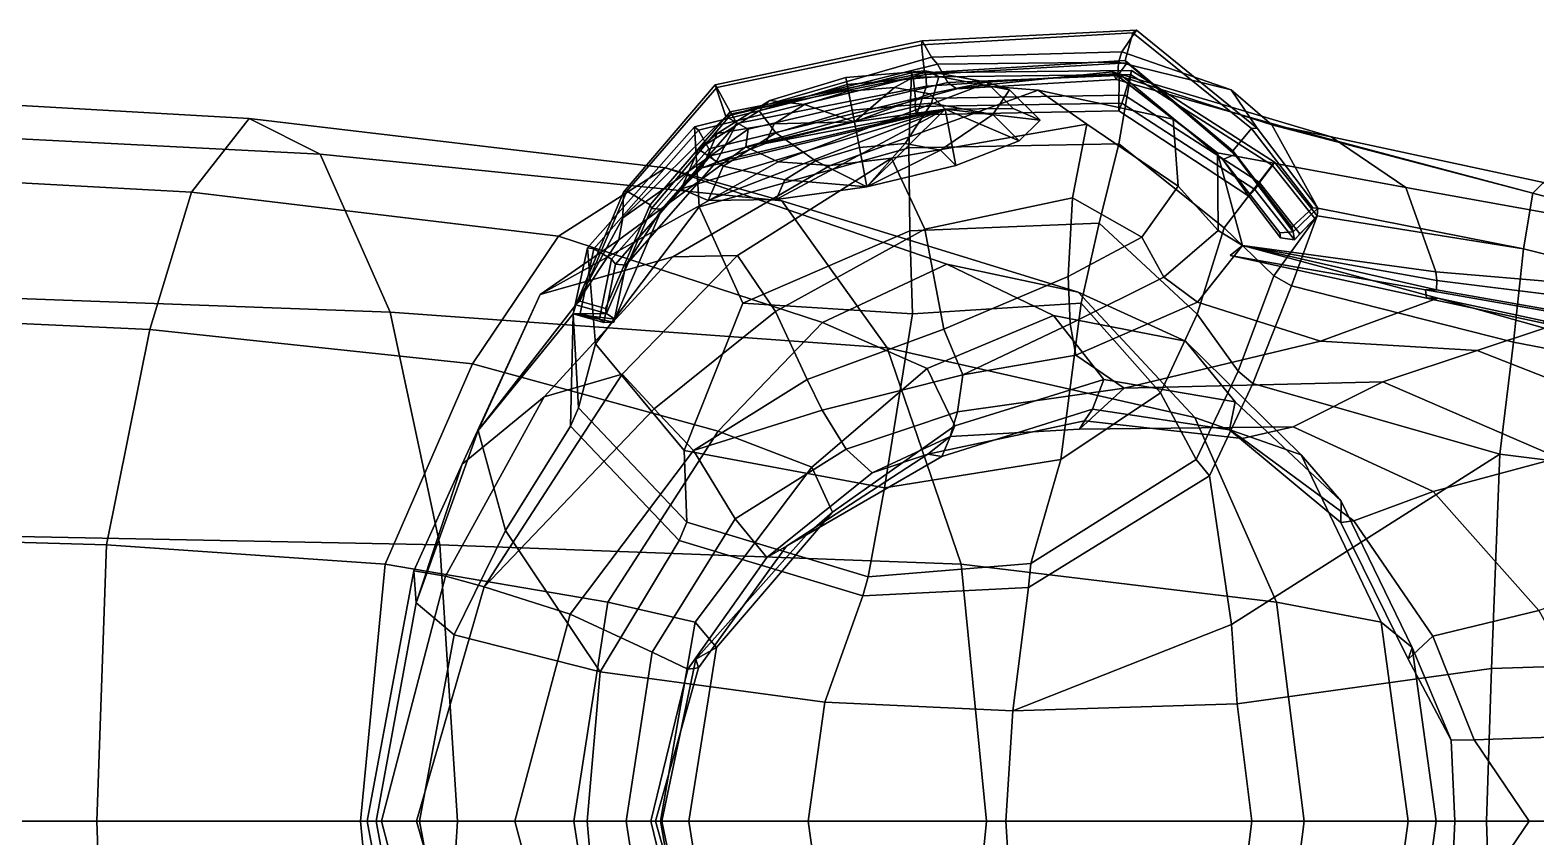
# Model space of a CAD drawing. Extents: x -0.99 to 0.99, y -0.79 to 0.79.
# Drawn here: x 0.533 to 0.7869, y -0.0027 to 0.1334 of the extents above; entities that cross this region are included whole.
import ezdxf

# ---------------------------------------------------------------- set-up
doc = ezdxf.new("R2010")
doc.units = 0
doc.linetypes.add('SOLIDLINE', pattern=[0])
for name, color, linetype in [('botlid', 1, 'SOLIDLINE'), ('headskin', 1, 'SOLIDLINE'), ('iris', 1, 'SOLIDLINE'), ('toplid', 1, 'SOLIDLINE'), ('white', 1, 'SOLIDLINE')]:
    doc.layers.add(name, color=color, linetype=linetype)

msp = doc.modelspace()

# ---------------------------------------------------------------- linework, layer by layer
at = {"layer": 'botlid'}
for points in [[(0.683369, 0.131576, 0.304201), (0.683256, 0.130895, 0.305456), (0.718877, 0.132911, 0.31033), (0.719489, 0.133398, 0.309106)], [(0.683256, 0.130895, 0.305456), (0.683792, 0.126164, 0.304466), (0.717578, 0.128283, 0.30948), (0.718877, 0.132911, 0.31033)], [(0.683369, 0.131576, 0.304201), (0.719489, 0.133398, 0.309106), (0.717028, 0.129746, 0.290007), (0.684935, 0.128832, 0.274586)], [(0.717028, 0.129746, 0.290007), (0.719489, 0.133398, 0.309106), (0.739863, 0.11684, 0.325139), (0.73545, 0.123324, 0.305661)], [(0.718877, 0.132911, 0.31033), (0.717578, 0.128283, 0.30948), (0.735779, 0.113049, 0.325834), (0.738913, 0.116777, 0.326252)], [(0.719489, 0.133398, 0.309106), (0.718877, 0.132911, 0.31033), (0.738913, 0.116777, 0.326252), (0.739863, 0.11684, 0.325139)], [(0.6485, 0.124186, 0.305955), (0.683369, 0.131576, 0.304201), (0.684935, 0.128832, 0.274586), (0.650283, 0.118845, 0.279222)], [(0.6485, 0.124186, 0.305955), (0.64874, 0.123691, 0.307212), (0.683256, 0.130895, 0.305456), (0.683369, 0.131576, 0.304201)], [(0.651008, 0.119585, 0.306271), (0.683792, 0.126164, 0.304466), (0.683256, 0.130895, 0.305456), (0.64874, 0.123691, 0.307212)], [(0.685952, 0.127645, 0.268319), (0.684935, 0.128832, 0.274586), (0.717028, 0.129746, 0.290007), (0.716505, 0.127967, 0.282792)], [(0.73545, 0.123324, 0.305661), (0.716505, 0.127967, 0.282792), (0.717028, 0.129746, 0.290007)], [(0.650283, 0.118845, 0.279222), (0.684935, 0.128832, 0.274586), (0.685952, 0.127645, 0.268319)], [(0.685952, 0.127645, 0.268319), (0.687679, 0.124584, 0.26403), (0.654024, 0.116674, 0.271859), (0.650283, 0.118845, 0.279222)], [(0.71794, 0.127875, 0.308091), (0.717578, 0.128283, 0.30948), (0.683792, 0.126164, 0.304466), (0.684013, 0.12593, 0.303019)], [(0.716505, 0.127967, 0.282792), (0.716354, 0.125749, 0.275554), (0.687679, 0.124584, 0.26403), (0.685952, 0.127645, 0.268319)], [(0.73545, 0.123324, 0.305661), (0.742306, 0.117437, 0.298159), (0.716354, 0.125749, 0.275554), (0.716505, 0.127967, 0.282792)], [(0.736122, 0.112393, 0.324638), (0.735779, 0.113049, 0.325834), (0.717578, 0.128283, 0.30948), (0.71794, 0.127875, 0.308091)], [(0.684013, 0.12593, 0.303019), (0.683792, 0.126164, 0.304466), (0.651008, 0.119585, 0.306271), (0.65121, 0.119288, 0.30483)], [(0.633042, 0.106046, 0.310459), (0.6485, 0.124186, 0.305955), (0.650283, 0.118845, 0.279222), (0.6329, 0.101718, 0.2946)], [(0.633042, 0.106046, 0.310459), (0.633592, 0.106233, 0.311656), (0.64874, 0.123691, 0.307212), (0.6485, 0.124186, 0.305955)], [(0.633592, 0.106233, 0.311656), (0.637531, 0.103935, 0.31127), (0.651008, 0.119585, 0.306271), (0.64874, 0.123691, 0.307212)], [(0.750093, 0.10335, 0.339067), (0.742306, 0.117437, 0.298159), (0.73545, 0.123324, 0.305661), (0.739863, 0.11684, 0.325139)], [(0.65121, 0.119288, 0.30483), (0.651008, 0.119585, 0.306271), (0.637531, 0.103935, 0.31127), (0.637747, 0.103303, 0.309998)], [(0.650283, 0.118845, 0.279222), (0.654024, 0.116674, 0.271859), (0.6329, 0.101718, 0.2946)], [(0.739863, 0.11684, 0.325139), (0.738913, 0.116777, 0.326252), (0.749241, 0.103446, 0.340173), (0.750093, 0.10335, 0.339067)], [(0.738913, 0.116777, 0.326252), (0.735779, 0.113049, 0.325834), (0.745721, 0.100131, 0.340042), (0.749241, 0.103446, 0.340173)], [(0.745929, 0.099384, 0.338916), (0.745721, 0.100131, 0.340042), (0.735779, 0.113049, 0.325834), (0.736122, 0.112393, 0.324638)], [(0.62499, 0.087054, 0.327346), (0.625639, 0.087685, 0.328355), (0.633592, 0.106233, 0.311656), (0.633042, 0.106046, 0.310459)], [(0.6329, 0.101718, 0.2946), (0.62499, 0.087054, 0.327346), (0.633042, 0.106046, 0.310459)], [(0.625639, 0.087685, 0.328355), (0.629959, 0.086443, 0.328406), (0.637531, 0.103935, 0.31127), (0.633592, 0.106233, 0.311656)], [(0.637747, 0.103303, 0.309998), (0.637531, 0.103935, 0.31127), (0.629959, 0.086443, 0.328406), (0.630147, 0.085572, 0.327406)], [(0.630147, 0.085572, 0.327406), (0.629959, 0.086443, 0.328406), (0.625639, 0.087685, 0.328355), (0.62499, 0.087054, 0.327346)]]:
    msp.add_3dface(points, dxfattribs=at)
at = {"layer": 'headskin'}
for points in [[(0.653629, 0.113725, 0.266603), (0.654024, 0.116674, 0.271859), (0.687679, 0.124584, 0.26403), (0.689227, 0.123479, 0.257923)], [(0.689227, 0.123479, 0.257923), (0.687679, 0.124584, 0.26403), (0.716354, 0.125749, 0.275554), (0.71611, 0.125055, 0.268499)], [(0.693198, 0.12403, 0.247645), (0.689227, 0.123479, 0.257923), (0.71611, 0.125055, 0.268499), (0.715493, 0.126367, 0.254595)], [(0.7257, 0.118395, 0.222045), (0.702911, 0.123282, 0.222493), (0.693198, 0.12403, 0.247645), (0.715493, 0.126367, 0.254595)], [(0.752343, 0.115403, 0.264573), (0.715493, 0.126367, 0.254595), (0.71611, 0.125055, 0.268499), (0.744927, 0.116927, 0.288849)], [(0.764944, 0.106869, 0.225543), (0.733158, 0.112672, 0.222805), (0.715493, 0.126367, 0.254595), (0.752343, 0.115403, 0.264573)], [(0.733158, 0.112672, 0.222805), (0.7257, 0.118395, 0.222045), (0.715493, 0.126367, 0.254595)], [(0.742306, 0.117437, 0.298159), (0.744927, 0.116927, 0.288849), (0.71611, 0.125055, 0.268499), (0.716354, 0.125749, 0.275554)], [(0.477517, 0.110568, -0.175436), (0.560157, 0.106061, -0.154316), (0.569879, 0.118503, -0.174956), (0.480999, 0.123538, -0.19605)], [(0.480999, 0.123538, -0.19605), (0.569879, 0.118503, -0.174956), (0.581897, 0.112499, -0.201053), (0.487121, 0.117279, -0.223001)], [(0.659101, 0.11119, 0.248905), (0.653629, 0.113725, 0.266603), (0.689227, 0.123479, 0.257923), (0.693198, 0.12403, 0.247645)], [(0.659101, 0.11119, 0.248905), (0.693198, 0.12403, 0.247645), (0.702911, 0.123282, 0.222493), (0.667891, 0.110567, 0.22929)], [(0.667891, 0.110567, 0.22929), (0.702911, 0.123282, 0.222493), (0.711122, 0.117538, 0.19231), (0.678225, 0.111778, 0.198068)], [(0.711122, 0.117538, 0.19231), (0.702911, 0.123282, 0.222493), (0.7257, 0.118395, 0.222045), (0.726565, 0.10709, 0.193029)], [(0.487121, 0.117279, -0.223001), (0.581897, 0.112499, -0.201053), (0.593655, 0.085847, -0.226271), (0.494188, 0.089495, -0.249657)], [(0.560157, 0.106061, -0.154316), (0.62204, 0.098614, -0.120495), (0.640105, 0.110181, -0.140476), (0.569879, 0.118503, -0.174956)], [(0.569879, 0.118503, -0.174956), (0.640105, 0.110181, -0.140476), (0.659717, 0.104599, -0.16344), (0.581897, 0.112499, -0.201053)], [(0.683848, 0.099799, 0.175976), (0.678225, 0.111778, 0.198068), (0.711122, 0.117538, 0.19231), (0.708712, 0.105116, 0.173666)], [(0.726565, 0.10709, 0.193029), (0.720415, 0.098444, 0.176104), (0.708712, 0.105116, 0.173666), (0.711122, 0.117538, 0.19231)], [(0.733266, 0.09959, 0.193421), (0.726565, 0.10709, 0.193029), (0.7257, 0.118395, 0.222045), (0.733158, 0.112672, 0.222805)], [(0.742306, 0.117437, 0.298159), (0.750093, 0.10335, 0.339067), (0.784778, 0.096521, 0.338624), (0.786336, 0.105866, 0.304516)], [(0.744927, 0.116927, 0.288849), (0.742306, 0.117437, 0.298159), (0.786336, 0.105866, 0.304516)], [(0.752343, 0.115403, 0.264573), (0.744927, 0.116927, 0.288849), (0.786336, 0.105866, 0.304516), (0.788147, 0.107695, 0.272068)], [(0.654024, 0.116674, 0.271859), (0.653629, 0.113725, 0.266603), (0.632213, 0.098048, 0.290754), (0.6329, 0.101718, 0.2946)], [(0.752343, 0.115403, 0.264573), (0.788147, 0.107695, 0.272068), (0.791785, 0.101995, 0.22836), (0.764944, 0.106869, 0.225543)], [(0.581897, 0.112499, -0.201053), (0.659717, 0.104599, -0.16344), (0.677499, 0.079817, -0.184764), (0.593655, 0.085847, -0.226271)], [(0.632213, 0.098048, 0.290754), (0.653629, 0.113725, 0.266603), (0.659101, 0.11119, 0.248905), (0.618981, 0.088826, 0.275805)], [(0.641318, 0.095137, 0.235952), (0.667891, 0.110567, 0.22929), (0.678225, 0.111778, 0.198068), (0.652216, 0.095393, 0.204997)], [(0.658635, 0.08596, 0.183645), (0.652216, 0.095393, 0.204997), (0.678225, 0.111778, 0.198068), (0.683848, 0.099799, 0.175976)], [(0.733158, 0.112672, 0.222805), (0.764944, 0.106869, 0.225543), (0.770012, 0.092612, 0.197303), (0.737388, 0.097061, 0.193964)], [(0.737388, 0.097061, 0.193964), (0.733266, 0.09959, 0.193421), (0.733158, 0.112672, 0.222805)], [(0.476166, 0.086447, -0.162099), (0.553159, 0.082923, -0.140455), (0.560157, 0.106061, -0.154316), (0.477517, 0.110568, -0.175436)], [(0.667891, 0.110567, 0.22929), (0.641318, 0.095137, 0.235952), (0.618981, 0.088826, 0.275805), (0.659101, 0.11119, 0.248905)], [(0.62204, 0.098614, -0.120495), (0.666592, 0.084078, -0.070584), (0.687513, 0.093941, -0.083466), (0.640105, 0.110181, -0.140476)], [(0.640105, 0.110181, -0.140476), (0.687513, 0.093941, -0.083466), (0.709681, 0.08918, -0.098542), (0.659717, 0.104599, -0.16344)], [(0.724127, 0.091745, 0.177454), (0.720415, 0.098444, 0.176104), (0.726565, 0.10709, 0.193029), (0.733266, 0.09959, 0.193421)], [(0.764944, 0.106869, 0.225543), (0.791785, 0.101995, 0.22836), (0.792547, 0.090737, 0.20197), (0.770012, 0.092612, 0.197303)], [(0.8414, 0.091127, 0.307365), (0.843527, 0.094099, 0.28177), (0.788147, 0.107695, 0.272068), (0.786336, 0.105866, 0.304516)], [(0.553159, 0.082923, -0.140455), (0.607569, 0.0771, -0.106513), (0.62204, 0.098614, -0.120495), (0.560157, 0.106061, -0.154316)], [(0.659717, 0.104599, -0.16344), (0.709681, 0.08918, -0.098542), (0.729369, 0.068051, -0.11268), (0.677499, 0.079817, -0.184764)], [(0.687019, 0.082927, 0.165253), (0.683848, 0.099799, 0.175976), (0.708712, 0.105116, 0.173666), (0.707992, 0.091813, 0.166958)], [(0.708712, 0.105116, 0.173666), (0.720415, 0.098444, 0.176104), (0.707992, 0.091813, 0.166958)], [(0.839207, 0.082849, 0.337335), (0.8414, 0.091127, 0.307365), (0.786336, 0.105866, 0.304516), (0.784778, 0.096521, 0.338624)], [(0.632213, 0.098048, 0.290754), (0.62499, 0.087054, 0.327346), (0.6329, 0.101718, 0.2946)], [(0.784778, 0.096521, 0.338624), (0.749952, 0.102084, 0.342667), (0.745627, 0.090237, 0.37281), (0.783098, 0.080768, 0.372995)], [(0.784778, 0.096521, 0.338624), (0.750093, 0.10335, 0.339067), (0.749952, 0.102084, 0.342667)], [(0.683848, 0.099799, 0.175976), (0.687019, 0.082927, 0.165253), (0.664013, 0.074455, 0.169268), (0.658635, 0.08596, 0.183645)], [(0.737388, 0.097061, 0.193964), (0.729802, 0.087523, 0.177982), (0.724127, 0.091745, 0.177454), (0.733266, 0.09959, 0.193421)], [(0.607569, 0.0771, -0.106513), (0.648974, 0.065734, -0.060855), (0.666592, 0.084078, -0.070584), (0.62204, 0.098614, -0.120495)], [(0.618981, 0.088826, 0.275805), (0.608505, 0.065834, 0.32444), (0.62499, 0.087054, 0.327346), (0.632213, 0.098048, 0.290754)], [(0.708326, 0.083875, 0.167442), (0.707992, 0.091813, 0.166958), (0.720415, 0.098444, 0.176104), (0.724127, 0.091745, 0.177454)], [(0.737388, 0.097061, 0.193964), (0.770294, 0.088193, 0.195596), (0.750521, 0.080949, 0.176012), (0.729802, 0.087523, 0.177982)], [(0.737388, 0.097061, 0.193964), (0.735313, 0.095377, 0.199945), (0.768435, 0.088192, 0.205107), (0.770294, 0.088193, 0.195596)], [(0.770106, 0.089569, 0.196637), (0.768252, 0.089569, 0.206147), (0.735313, 0.095377, 0.199945), (0.737388, 0.097061, 0.193964)], [(0.737388, 0.097061, 0.193964), (0.770171, 0.091177, 0.19639), (0.770106, 0.089569, 0.196637)], [(0.770171, 0.091177, 0.19639), (0.737388, 0.097061, 0.193964), (0.770012, 0.092612, 0.197303)], [(0.836976, 0.07033, 0.370011), (0.839207, 0.082849, 0.337335), (0.784778, 0.096521, 0.338624), (0.783098, 0.080768, 0.372995)], [(0.619649, 0.07155, 0.242857), (0.605795, 0.060164, 0.275557), (0.618981, 0.088826, 0.275805), (0.641318, 0.095137, 0.235952)], [(0.641318, 0.095137, 0.235952), (0.652216, 0.095393, 0.204997), (0.632815, 0.075357, 0.209661), (0.619649, 0.07155, 0.242857)], [(0.658635, 0.08596, 0.183645), (0.638165, 0.069537, 0.194445), (0.632815, 0.075357, 0.209661), (0.652216, 0.095393, 0.204997)], [(0.666592, 0.084078, -0.070584), (0.684195, 0.0763, -0.028477), (0.705549, 0.085251, -0.037722), (0.687513, 0.093941, -0.083466)], [(0.687513, 0.093941, -0.083466), (0.705549, 0.085251, -0.037722), (0.727783, 0.080931, -0.048797), (0.709681, 0.08918, -0.098542)], [(0.768435, 0.088192, 0.205107), (0.735313, 0.095377, 0.199945), (0.768252, 0.089569, 0.206147)], [(0.707992, 0.091813, 0.166958), (0.708326, 0.083875, 0.167442), (0.690261, 0.075263, 0.162293), (0.687019, 0.082927, 0.165253)], [(0.708326, 0.083875, 0.167442), (0.724127, 0.091745, 0.177454), (0.729802, 0.087523, 0.177982), (0.709295, 0.078576, 0.167382)], [(0.770012, 0.092612, 0.197303), (0.792547, 0.090737, 0.20197), (0.791798, 0.088455, 0.200262), (0.770171, 0.091177, 0.19639)], [(0.494188, 0.089495, -0.249657), (0.593655, 0.085847, -0.226271), (0.602063, 0.046589, -0.244179), (0.499458, 0.048571, -0.268673)], [(0.709681, 0.08918, -0.098542), (0.727783, 0.080931, -0.048797), (0.747259, 0.061755, -0.059225), (0.729369, 0.068051, -0.11268)], [(0.783098, 0.080768, 0.372995), (0.745627, 0.090237, 0.37281), (0.739157, 0.07376, 0.38745), (0.780787, 0.061875, 0.393176)], [(0.770106, 0.089569, 0.196637), (0.790499, 0.086013, 0.200449), (0.788711, 0.086014, 0.209956), (0.768252, 0.089569, 0.206147)], [(0.768252, 0.089569, 0.206147), (0.788711, 0.086014, 0.209956), (0.788161, 0.08397, 0.208153), (0.768435, 0.088192, 0.205107)], [(0.770171, 0.091177, 0.19639), (0.791798, 0.088455, 0.200262), (0.790499, 0.086013, 0.200449), (0.770106, 0.089569, 0.196637)], [(0.474744, 0.048571, -0.148951), (0.545831, 0.046591, -0.126963), (0.553159, 0.082923, -0.140455), (0.476166, 0.086447, -0.162099)], [(0.598077, 0.036811, 0.32331), (0.608505, 0.065834, 0.32444), (0.618981, 0.088826, 0.275805), (0.605795, 0.060164, 0.275557)], [(0.608505, 0.065834, 0.32444), (0.624543, 0.085567, 0.330852), (0.62499, 0.087054, 0.327346)], [(0.750521, 0.080949, 0.176012), (0.71745, 0.07299, 0.156866), (0.709295, 0.078576, 0.167382), (0.729802, 0.087523, 0.177982)], [(0.770294, 0.088193, 0.195596), (0.788297, 0.083106, 0.192302), (0.776933, 0.079334, 0.175275), (0.750521, 0.080949, 0.176012)], [(0.768435, 0.088192, 0.205107), (0.788161, 0.08397, 0.208153), (0.789963, 0.08397, 0.198643), (0.770294, 0.088193, 0.195596)], [(0.770294, 0.088193, 0.195596), (0.789963, 0.08397, 0.198643), (0.788297, 0.083106, 0.192302)], [(0.593655, 0.085847, -0.226271), (0.677499, 0.079817, -0.184764), (0.68994, 0.043315, -0.199761), (0.602063, 0.046589, -0.244179)], [(0.608505, 0.065834, 0.32444), (0.613112, 0.048968, 0.365513), (0.62409, 0.066567, 0.36583), (0.624543, 0.085567, 0.330852)], [(0.658635, 0.08596, 0.183645), (0.664013, 0.074455, 0.169268), (0.644828, 0.062502, 0.175997), (0.638165, 0.069537, 0.194445)], [(0.648974, 0.065734, -0.060855), (0.664751, 0.059653, -0.022116), (0.684195, 0.0763, -0.028477), (0.666592, 0.084078, -0.070584)], [(0.684195, 0.0763, -0.028477), (0.688882, 0.066652, 0.027051), (0.713982, 0.07447, 0.02027), (0.705549, 0.085251, -0.037722)], [(0.709295, 0.078576, 0.167382), (0.690261, 0.075263, 0.162293), (0.708326, 0.083875, 0.167442)], [(0.705549, 0.085251, -0.037722), (0.713982, 0.07447, 0.02027), (0.736126, 0.070696, 0.012212), (0.727783, 0.080931, -0.048797)], [(0.545831, 0.046591, -0.126963), (0.592831, 0.043318, -0.094132), (0.607569, 0.0771, -0.106513), (0.553159, 0.082923, -0.140455)], [(0.690261, 0.075263, 0.162293), (0.666493, 0.069309, 0.163349), (0.664013, 0.074455, 0.169268), (0.687019, 0.082927, 0.165253)], [(0.813194, 0.065155, 0.177007), (0.776933, 0.079334, 0.175275), (0.788297, 0.083106, 0.192302), (0.826831, 0.068239, 0.186972)], [(0.677499, 0.079817, -0.184764), (0.729369, 0.068051, -0.11268), (0.743094, 0.036928, -0.122719), (0.68994, 0.043315, -0.199761)], [(0.750521, 0.080949, 0.176012), (0.776933, 0.079334, 0.175275), (0.761023, 0.07406, 0.157978), (0.71745, 0.07299, 0.156866)], [(0.727783, 0.080931, -0.048797), (0.736126, 0.070696, 0.012212), (0.754035, 0.053945, 0.005332), (0.747259, 0.061755, -0.059225)], [(0.761023, 0.07406, 0.157978), (0.776933, 0.079334, 0.175275), (0.813194, 0.065155, 0.177007), (0.790687, 0.061231, 0.162376)], [(0.783098, 0.080768, 0.372995), (0.780787, 0.061875, 0.393176), (0.835098, 0.05505, 0.397861), (0.836976, 0.07033, 0.370011)], [(0.592831, 0.043318, -0.094132), (0.630381, 0.036931, -0.051001), (0.648974, 0.065734, -0.060855), (0.607569, 0.0771, -0.106513)], [(0.664751, 0.059653, -0.022116), (0.668247, 0.052109, 0.031443), (0.688882, 0.066652, 0.027051), (0.684195, 0.0763, -0.028477)], [(0.689348, 0.069023, 0.149956), (0.690261, 0.075263, 0.162293), (0.709295, 0.078576, 0.167382), (0.71745, 0.07299, 0.156866)], [(0.619649, 0.07155, 0.242857), (0.632815, 0.075357, 0.209661), (0.60954, 0.039513, 0.21903), (0.602999, 0.041286, 0.247454)], [(0.60954, 0.039513, 0.21903), (0.632815, 0.075357, 0.209661), (0.638165, 0.069537, 0.194445)], [(0.644828, 0.062502, 0.175997), (0.664013, 0.074455, 0.169268), (0.666493, 0.069309, 0.163349)], [(0.690261, 0.075263, 0.162293), (0.689348, 0.069023, 0.149956), (0.670549, 0.062732, 0.150392), (0.666493, 0.069309, 0.163349)], [(0.688882, 0.066652, 0.027051), (0.686689, 0.061481, 0.090382), (0.712123, 0.069482, 0.085199), (0.713982, 0.07447, 0.02027)], [(0.761023, 0.07406, 0.157978), (0.745942, 0.066505, 0.143266), (0.709892, 0.066079, 0.137418), (0.71745, 0.07299, 0.156866)], [(0.713982, 0.07447, 0.02027), (0.712123, 0.069482, 0.085199), (0.735218, 0.065961, 0.080343), (0.736126, 0.070696, 0.012212)], [(0.780787, 0.061875, 0.393176), (0.739157, 0.07376, 0.38745), (0.731811, 0.058236, 0.400554), (0.735518, 0.033125, 0.410944)], [(0.790687, 0.061231, 0.162376), (0.769512, 0.05557, 0.14607), (0.745942, 0.066505, 0.143266), (0.761023, 0.07406, 0.157978)], [(0.619649, 0.07155, 0.242857), (0.602999, 0.041286, 0.247454), (0.597649, 0.042195, 0.275364), (0.605795, 0.060164, 0.275557)], [(0.71745, 0.07299, 0.156866), (0.709892, 0.066079, 0.137418), (0.688077, 0.064868, 0.133977), (0.689348, 0.069023, 0.149956)], [(0.644828, 0.062502, 0.175997), (0.624043, 0.0349, 0.186638), (0.60954, 0.039513, 0.21903), (0.638165, 0.069537, 0.194445)], [(0.666493, 0.069309, 0.163349), (0.670549, 0.062732, 0.150392), (0.651858, 0.05094, 0.154921), (0.644828, 0.062502, 0.175997)], [(0.689348, 0.069023, 0.149956), (0.688077, 0.064868, 0.133977), (0.674929, 0.058703, 0.133888), (0.670549, 0.062732, 0.150392)], [(0.686689, 0.061481, 0.090382), (0.684341, 0.061877, 0.113764), (0.710744, 0.06749, 0.115714), (0.712123, 0.069482, 0.085199)], [(0.710744, 0.06749, 0.115714), (0.737321, 0.064491, 0.11756), (0.735218, 0.065961, 0.080343), (0.712123, 0.069482, 0.085199)], [(0.736126, 0.070696, 0.012212), (0.735218, 0.065961, 0.080343), (0.753964, 0.050331, 0.076224), (0.754035, 0.053945, 0.005332)], [(0.629096, 0.025166, 0.394258), (0.64239, 0.047312, 0.389717), (0.62409, 0.066567, 0.36583), (0.613112, 0.048968, 0.365513)], [(0.668247, 0.052109, 0.031443), (0.66389, 0.048268, 0.09651), (0.686689, 0.061481, 0.090382), (0.688882, 0.066652, 0.027051)], [(0.684341, 0.061877, 0.113764), (0.688077, 0.064868, 0.133977), (0.709892, 0.066079, 0.137418), (0.710744, 0.06749, 0.115714)], [(0.737321, 0.064491, 0.11756), (0.710744, 0.06749, 0.115714), (0.709892, 0.066079, 0.137418), (0.745942, 0.066505, 0.143266)], [(0.729369, 0.068051, -0.11268), (0.747259, 0.061755, -0.059225), (0.76074, 0.03351, -0.066617), (0.743094, 0.036928, -0.122719)], [(0.756157, 0.050643, 0.121549), (0.737321, 0.064491, 0.11756), (0.745942, 0.066505, 0.143266), (0.769512, 0.05557, 0.14607)], [(0.608505, 0.065834, 0.32444), (0.598077, 0.036811, 0.32331), (0.604486, 0.031389, 0.365234), (0.613112, 0.048968, 0.365513)], [(0.630381, 0.036931, -0.051001), (0.645124, 0.033514, -0.016023), (0.664751, 0.059653, -0.022116), (0.648974, 0.065734, -0.060855)], [(0.684341, 0.061877, 0.113764), (0.674929, 0.058703, 0.133888), (0.688077, 0.064868, 0.133977)], [(0.735218, 0.065961, 0.080343), (0.737321, 0.064491, 0.11756), (0.756157, 0.050643, 0.121549), (0.753964, 0.050331, 0.076224)], [(0.651858, 0.05094, 0.154921), (0.637839, 0.028472, 0.158465), (0.624043, 0.0349, 0.186638), (0.644828, 0.062502, 0.175997)], [(0.674929, 0.058703, 0.133888), (0.657208, 0.044438, 0.13342), (0.651858, 0.05094, 0.154921), (0.670549, 0.062732, 0.150392)], [(0.660497, 0.046353, 0.114985), (0.657208, 0.044438, 0.13342), (0.674929, 0.058703, 0.133888), (0.684341, 0.061877, 0.113764)], [(0.684341, 0.061877, 0.113764), (0.686689, 0.061481, 0.090382), (0.66389, 0.048268, 0.09651), (0.660497, 0.046353, 0.114985)], [(0.780787, 0.061875, 0.393176), (0.735518, 0.033125, 0.410944), (0.736478, 0.01973, 0.416377), (0.77935, 0.02572, 0.417331)], [(0.747259, 0.061755, -0.059225), (0.754035, 0.053945, 0.005332), (0.76602, 0.029271, 0.000628), (0.76074, 0.03351, -0.066617)], [(0.787374, 0.035481, 0.146957), (0.769512, 0.05557, 0.14607), (0.790687, 0.061231, 0.162376), (0.810525, 0.043522, 0.163516)], [(0.83219, 0.027375, 0.42033), (0.835098, 0.05505, 0.397861), (0.780787, 0.061875, 0.393176), (0.77935, 0.02572, 0.417331)], [(0.605795, 0.060164, 0.275557), (0.597649, 0.042195, 0.275364), (0.598077, 0.036811, 0.32331)], [(0.645124, 0.033514, -0.016023), (0.648723, 0.029274, 0.035398), (0.668247, 0.052109, 0.031443), (0.664751, 0.059653, -0.022116)], [(0.70128, 0.039393, 0.409152), (0.698682, 0.018559, 0.415102), (0.735518, 0.033125, 0.410944), (0.731811, 0.058236, 0.400554)], [(0.754035, 0.053945, 0.005332), (0.753964, 0.050331, 0.076224), (0.765318, 0.02731, 0.07339), (0.76602, 0.029271, 0.000628)], [(0.769478, 0.031143, 0.124251), (0.756157, 0.050643, 0.121549), (0.769512, 0.05557, 0.14607), (0.787374, 0.035481, 0.146957)], [(0.637839, 0.028472, 0.158465), (0.651858, 0.05094, 0.154921), (0.657208, 0.044438, 0.13342), (0.643857, 0.025617, 0.132572)], [(0.648723, 0.029274, 0.035398), (0.645189, 0.027313, 0.09784), (0.66389, 0.048268, 0.09651), (0.668247, 0.052109, 0.031443)], [(0.475152, -0.000013, -0.146888), (0.544235, -0.000014, -0.124533), (0.545831, 0.046591, -0.126963), (0.474744, 0.048571, -0.148951)], [(0.499458, 0.048571, -0.268673), (0.602063, 0.046589, -0.244179), (0.605012, -0.000016, -0.250365), (0.501376, -0.000013, -0.275303)], [(0.613112, 0.048968, 0.365513), (0.604486, 0.031389, 0.365234), (0.629096, 0.025166, 0.394258)], [(0.645189, 0.027313, 0.09784), (0.645641, 0.025818, 0.114685), (0.660497, 0.046353, 0.114985), (0.66389, 0.048268, 0.09651)], [(0.753964, 0.050331, 0.076224), (0.756157, 0.050643, 0.121549), (0.769478, 0.031143, 0.124251), (0.765318, 0.02731, 0.07339)], [(0.544235, -0.000014, -0.124533), (0.588688, -0.000015, -0.091667), (0.592831, 0.043318, -0.094132), (0.545831, 0.046591, -0.126963)], [(0.602063, 0.046589, -0.244179), (0.68994, 0.043315, -0.199761), (0.694226, -0.000018, -0.204923), (0.605012, -0.000016, -0.250365)], [(0.666976, 0.020033, 0.41022), (0.67339, 0.037978, 0.404903), (0.64239, 0.047312, 0.389717), (0.629096, 0.025166, 0.394258)], [(0.645641, 0.025818, 0.114685), (0.643857, 0.025617, 0.132572), (0.657208, 0.044438, 0.13342), (0.660497, 0.046353, 0.114985)], [(0.588688, -0.000015, -0.091667), (0.624644, -0.000016, -0.048539), (0.630381, 0.036931, -0.051001), (0.592831, 0.043318, -0.094132)], [(0.68994, 0.043315, -0.199761), (0.743094, 0.036928, -0.122719), (0.747799, -0.000019, -0.126182), (0.694226, -0.000018, -0.204923)], [(0.597649, 0.042195, 0.275364), (0.589813, -0.000016, 0.275177), (0.591295, -0.000016, 0.323117), (0.598077, 0.036811, 0.32331)], [(0.592241, -0.000015, 0.251141), (0.589813, -0.000016, 0.275177), (0.597649, 0.042195, 0.275364), (0.602999, 0.041286, 0.247454)], [(0.602999, 0.041286, 0.247454), (0.60954, 0.039513, 0.21903), (0.598104, -0.000016, 0.227516), (0.592241, -0.000015, 0.251141)], [(0.624043, 0.0349, 0.186638), (0.614687, -0.000016, 0.189587), (0.598104, -0.000016, 0.227516), (0.60954, 0.039513, 0.21903)], [(0.67339, 0.037978, 0.404903), (0.666976, 0.020033, 0.41022), (0.698682, 0.018559, 0.415102), (0.70128, 0.039393, 0.409152)], [(0.598077, 0.036811, 0.32331), (0.591295, -0.000016, 0.323117), (0.598622, -0.000015, 0.365042), (0.604486, 0.031389, 0.365234)], [(0.624644, -0.000016, -0.048539), (0.63925, -0.000016, -0.014385), (0.645124, 0.033514, -0.016023), (0.630381, 0.036931, -0.051001)], [(0.743094, 0.036928, -0.122719), (0.76074, 0.03351, -0.066617), (0.765308, -0.00002, -0.069119), (0.747799, -0.000019, -0.126182)], [(0.637839, 0.028472, 0.158465), (0.633448, -0.000017, 0.160236), (0.614687, -0.000016, 0.189587), (0.624043, 0.0349, 0.186638)], [(0.63925, -0.000016, -0.014385), (0.644012, -0.000017, 0.036683), (0.648723, 0.029274, 0.035398), (0.645124, 0.033514, -0.016023)], [(0.698682, 0.018559, 0.415102), (0.736478, 0.01973, 0.416377), (0.735518, 0.033125, 0.410944)], [(0.76074, 0.03351, -0.066617), (0.76602, 0.029271, 0.000628), (0.770056, -0.00002, -0.000958), (0.765308, -0.00002, -0.069119)], [(0.776442, 0.013659, 0.126711), (0.769478, 0.031143, 0.124251), (0.787374, 0.035481, 0.146957), (0.798968, 0.014469, 0.145734)], [(0.604486, 0.031389, 0.365234), (0.598622, -0.000015, 0.365042), (0.626921, -0.000017, 0.396933), (0.629096, 0.025166, 0.394258)], [(0.772574, 0.013645, 0.073043), (0.765318, 0.02731, 0.07339), (0.769478, 0.031143, 0.124251), (0.776442, 0.013659, 0.126711)], [(0.643857, 0.025617, 0.132572), (0.637622, -0.000017, 0.131213), (0.633448, -0.000017, 0.160236), (0.637839, 0.028472, 0.158465)], [(0.644012, -0.000017, 0.036683), (0.639457, -0.000016, 0.098806), (0.645189, 0.027313, 0.09784), (0.648723, 0.029274, 0.035398)], [(0.76602, 0.029271, 0.000628), (0.765318, 0.02731, 0.07339), (0.772574, 0.013645, 0.073043)], [(0.76602, 0.029271, 0.000628), (0.772574, 0.013645, 0.073043), (0.773204, -0.00002, 0.072547), (0.770056, -0.00002, -0.000958)], [(0.638389, -0.000017, 0.115256), (0.637622, -0.000017, 0.131213), (0.643857, 0.025617, 0.132572), (0.645641, 0.025818, 0.114685)], [(0.639457, -0.000016, 0.098806), (0.638389, -0.000017, 0.115256), (0.645641, 0.025818, 0.114685), (0.645189, 0.027313, 0.09784)], [(0.77935, 0.02572, 0.417331), (0.736478, 0.01973, 0.416377), (0.738948, -0.000019, 0.420572), (0.778503, -0.000021, 0.42349)], [(0.778503, -0.000021, 0.42349), (0.830236, -0.000022, 0.428441), (0.83219, 0.027375, 0.42033), (0.77935, 0.02572, 0.417331)], [(0.629096, 0.025166, 0.394258), (0.626921, -0.000017, 0.396933), (0.664162, -0.000017, 0.411654), (0.666976, 0.020033, 0.41022)], [(0.666976, 0.020033, 0.41022), (0.664162, -0.000017, 0.411654), (0.697477, -0.000018, 0.415693), (0.698682, 0.018559, 0.415102)], [(0.697477, -0.000018, 0.415693), (0.738948, -0.000019, 0.420572), (0.736478, 0.01973, 0.416377), (0.698682, 0.018559, 0.415102)], [(0.776442, 0.013659, 0.126711), (0.785702, -0.000021, 0.128554), (0.773204, -0.00002, 0.072547), (0.772574, 0.013645, 0.073043)], [(0.798968, 0.014469, 0.145734), (0.801899, -0.000021, 0.144832), (0.785702, -0.000021, 0.128554), (0.776442, 0.013659, 0.126711)], [(0.474741, -0.048596, -0.148951), (0.545829, -0.046619, -0.126963), (0.544235, -0.000014, -0.124533), (0.475152, -0.000013, -0.146888)], [(0.501376, -0.000013, -0.275303), (0.605012, -0.000016, -0.250365), (0.60206, -0.04662, -0.24418), (0.499455, -0.048597, -0.268673)], [(0.545829, -0.046619, -0.126963), (0.592828, -0.043348, -0.094132), (0.588688, -0.000015, -0.091667), (0.544235, -0.000014, -0.124533)], [(0.592828, -0.043348, -0.094132), (0.630379, -0.036964, -0.051001), (0.624644, -0.000016, -0.048539), (0.588688, -0.000015, -0.091667)], [(0.602997, -0.041317, 0.247453), (0.597647, -0.042227, 0.275364), (0.589813, -0.000016, 0.275177), (0.592241, -0.000015, 0.251141)], [(0.598075, -0.036842, 0.32331), (0.591295, -0.000016, 0.323117), (0.589813, -0.000016, 0.275177), (0.597647, -0.042227, 0.275364)], [(0.604484, -0.03142, 0.365234), (0.598622, -0.000015, 0.365042), (0.591295, -0.000016, 0.323117), (0.598075, -0.036842, 0.32331)], [(0.592241, -0.000015, 0.251141), (0.598104, -0.000016, 0.227516), (0.609538, -0.039545, 0.21903), (0.602997, -0.041317, 0.247453)], [(0.609538, -0.039545, 0.21903), (0.598104, -0.000016, 0.227516), (0.614687, -0.000016, 0.189587), (0.624041, -0.034932, 0.186638)], [(0.629095, -0.0252, 0.394258), (0.626921, -0.000017, 0.396933), (0.598622, -0.000015, 0.365042), (0.604484, -0.03142, 0.365234)], [(0.605012, -0.000016, -0.250365), (0.694226, -0.000018, -0.204923), (0.689938, -0.043351, -0.199761), (0.60206, -0.04662, -0.24418)], [(0.624041, -0.034932, 0.186638), (0.614687, -0.000016, 0.189587), (0.633448, -0.000017, 0.160236), (0.637838, -0.028506, 0.158466)], [(0.630379, -0.036964, -0.051001), (0.645122, -0.033547, -0.016023), (0.63925, -0.000016, -0.014385), (0.624644, -0.000016, -0.048539)], [(0.666975, -0.020067, 0.410221), (0.664162, -0.000017, 0.411654), (0.626921, -0.000017, 0.396933), (0.629095, -0.0252, 0.394258)], [(0.637838, -0.028506, 0.158466), (0.633448, -0.000017, 0.160236), (0.637622, -0.000017, 0.131213), (0.643856, -0.025652, 0.132572)], [(0.64564, -0.025852, 0.114685), (0.643856, -0.025652, 0.132572), (0.637622, -0.000017, 0.131213), (0.638389, -0.000017, 0.115256)], [(0.645188, -0.027346, 0.097841), (0.64564, -0.025852, 0.114685), (0.638389, -0.000017, 0.115256), (0.639457, -0.000016, 0.098806)], [(0.645122, -0.033547, -0.016023), (0.648722, -0.029308, 0.035398), (0.644012, -0.000017, 0.036683), (0.63925, -0.000016, -0.014385)], [(0.648722, -0.029308, 0.035398), (0.645188, -0.027346, 0.097841), (0.639457, -0.000016, 0.098806), (0.644012, -0.000017, 0.036683)], [(0.698681, -0.018596, 0.415101), (0.697477, -0.000018, 0.415693), (0.664162, -0.000017, 0.411654), (0.666975, -0.020067, 0.410221)], [(0.694226, -0.000018, -0.204923), (0.747799, -0.000019, -0.126182), (0.743092, -0.036967, -0.122719), (0.689938, -0.043351, -0.199761)], [(0.698681, -0.018596, 0.415101), (0.736477, -0.019768, 0.416377), (0.738948, -0.000019, 0.420572), (0.697477, -0.000018, 0.415693)], [(0.778503, -0.000021, 0.42349), (0.738948, -0.000019, 0.420572), (0.736477, -0.019768, 0.416377), (0.779349, -0.025761, 0.417331)], [(0.747799, -0.000019, -0.126182), (0.765308, -0.00002, -0.069119), (0.760738, -0.033551, -0.066617), (0.743092, -0.036967, -0.122719)], [(0.765308, -0.00002, -0.069119), (0.770056, -0.00002, -0.000958), (0.766018, -0.029312, 0.000628), (0.760738, -0.033551, -0.066617)], [(0.770056, -0.00002, -0.000958), (0.773204, -0.00002, 0.072547), (0.772573, -0.013685, 0.073043), (0.766018, -0.029312, 0.000628)], [(0.772573, -0.013685, 0.073043), (0.773204, -0.00002, 0.072547), (0.785702, -0.000021, 0.128554), (0.776441, -0.0137, 0.12671)], [(0.776441, -0.0137, 0.12671), (0.785702, -0.000021, 0.128554), (0.801899, -0.000021, 0.144832), (0.798967, -0.014511, 0.145733)], [(0.779349, -0.025761, 0.417331), (0.832188, -0.027419, 0.42033), (0.830236, -0.000022, 0.428441), (0.778503, -0.000021, 0.42349)]]:
    msp.add_3dface(points, dxfattribs=at)
at = {"layer": 'iris'}
for points in [[(0.670753, 0.124239, 0.326767), (0.670533, 0.125391, 0.31131), (0.657682, 0.121517, 0.311053), (0.655914, 0.119766, 0.326471)], [(0.670533, 0.125391, 0.31131), (0.670976, 0.12307, 0.299402), (0.663557, 0.120834, 0.299254), (0.657682, 0.121517, 0.311053)], [(0.686197, 0.125547, 0.326471), (0.683908, 0.126524, 0.311053), (0.670533, 0.125391, 0.31131), (0.670753, 0.124239, 0.326767)], [(0.683908, 0.126524, 0.311053), (0.678698, 0.123724, 0.299254), (0.670976, 0.12307, 0.299402), (0.670533, 0.125391, 0.31131)], [(0.684952, 0.121053, 0.341376), (0.686197, 0.125547, 0.326471), (0.670753, 0.124239, 0.326767), (0.671577, 0.119921, 0.341632)], [(0.694222, 0.124612, 0.310353), (0.684653, 0.12262, 0.29885), (0.678698, 0.123724, 0.299254), (0.683908, 0.126524, 0.311053)], [(0.698107, 0.123339, 0.325662), (0.694222, 0.124612, 0.310353), (0.683908, 0.126524, 0.311053), (0.686197, 0.125547, 0.326471)], [(0.698712, 0.120167, 0.309396), (0.687245, 0.120054, 0.298297), (0.684653, 0.12262, 0.29885), (0.694222, 0.124612, 0.310353)], [(0.695267, 0.119141, 0.340676), (0.698107, 0.123339, 0.325662), (0.686197, 0.125547, 0.326471), (0.684952, 0.121053, 0.341376)], [(0.703292, 0.118207, 0.324558), (0.698712, 0.120167, 0.309396), (0.694222, 0.124612, 0.310353), (0.698107, 0.123339, 0.325662)], [(0.671577, 0.119921, 0.341632), (0.670753, 0.124239, 0.326767), (0.655914, 0.119766, 0.326471), (0.658726, 0.116047, 0.341376)], [(0.670976, 0.12307, 0.299402), (0.671964, 0.117897, 0.294235), (0.663557, 0.120834, 0.299254)], [(0.678698, 0.123724, 0.299254), (0.671964, 0.117897, 0.294235), (0.670976, 0.12307, 0.299402)], [(0.684653, 0.12262, 0.29885), (0.671964, 0.117897, 0.294235), (0.678698, 0.123724, 0.299254)], [(0.687245, 0.120054, 0.298297), (0.671964, 0.117897, 0.294235), (0.684653, 0.12262, 0.29885)], [(0.699757, 0.114696, 0.339719), (0.703292, 0.118207, 0.324558), (0.698107, 0.123339, 0.325662), (0.695267, 0.119141, 0.340676)], [(0.687245, 0.120054, 0.298297), (0.647304, 0.104683, 0.339719), (0.642725, 0.106645, 0.324557)], [(0.687245, 0.120054, 0.298297), (0.642725, 0.106645, 0.324557), (0.64626, 0.110154, 0.309396)], [(0.655914, 0.119766, 0.326471), (0.657682, 0.121517, 0.311053), (0.648797, 0.11594, 0.310353), (0.645654, 0.113326, 0.325662)], [(0.658726, 0.116047, 0.341376), (0.655914, 0.119766, 0.326471), (0.645654, 0.113326, 0.325662), (0.649842, 0.110469, 0.340675)], [(0.687245, 0.120054, 0.298297), (0.64626, 0.110154, 0.309396), (0.656962, 0.114273, 0.298297)], [(0.687245, 0.120054, 0.298297), (0.658771, 0.104797, 0.350818), (0.647304, 0.104683, 0.339719)], [(0.657682, 0.121517, 0.311053), (0.663557, 0.120834, 0.299254), (0.658427, 0.117614, 0.29885), (0.648797, 0.11594, 0.310353)], [(0.687245, 0.120054, 0.298297), (0.656962, 0.114273, 0.298297), (0.671964, 0.117897, 0.294235)], [(0.663557, 0.120834, 0.299254), (0.671964, 0.117897, 0.294235), (0.658427, 0.117614, 0.29885)], [(0.672785, 0.113594, 0.351922), (0.671577, 0.119921, 0.341632), (0.658726, 0.116047, 0.341376), (0.665365, 0.111357, 0.351774)], [(0.687245, 0.120054, 0.298297), (0.674053, 0.106954, 0.35488), (0.658771, 0.104797, 0.350818)], [(0.680507, 0.114248, 0.351775), (0.684952, 0.121053, 0.341376), (0.671577, 0.119921, 0.341632), (0.672785, 0.113594, 0.351922)], [(0.687245, 0.120054, 0.298297), (0.689054, 0.110577, 0.350818), (0.674053, 0.106954, 0.35488)], [(0.686462, 0.113144, 0.35137), (0.695267, 0.119141, 0.340676), (0.684952, 0.121053, 0.341376), (0.680507, 0.114248, 0.351775)], [(0.687245, 0.120054, 0.298297), (0.698712, 0.120167, 0.309396), (0.703292, 0.118207, 0.324558)], [(0.687245, 0.120054, 0.298297), (0.703292, 0.118207, 0.324558), (0.699757, 0.114696, 0.339719)], [(0.687245, 0.120054, 0.298297), (0.699757, 0.114696, 0.339719), (0.689054, 0.110577, 0.350818)], [(0.648797, 0.11594, 0.310353), (0.658427, 0.117614, 0.29885), (0.656962, 0.114273, 0.298297), (0.64626, 0.110154, 0.309396)], [(0.658427, 0.117614, 0.29885), (0.671964, 0.117897, 0.294235), (0.656962, 0.114273, 0.298297)], [(0.689054, 0.110577, 0.350818), (0.699757, 0.114696, 0.339719), (0.695267, 0.119141, 0.340676), (0.686462, 0.113144, 0.35137)], [(0.645654, 0.113326, 0.325662), (0.648797, 0.11594, 0.310353), (0.64626, 0.110154, 0.309396), (0.642725, 0.106645, 0.324557)], [(0.665365, 0.111357, 0.351774), (0.658726, 0.116047, 0.341376), (0.649842, 0.110469, 0.340675), (0.660236, 0.108137, 0.35137)], [(0.674053, 0.106954, 0.35488), (0.680507, 0.114248, 0.351775), (0.672785, 0.113594, 0.351922)], [(0.674053, 0.106954, 0.35488), (0.686462, 0.113144, 0.35137), (0.680507, 0.114248, 0.351775)], [(0.649842, 0.110469, 0.340675), (0.645654, 0.113326, 0.325662), (0.642725, 0.106645, 0.324557), (0.647304, 0.104683, 0.339719)], [(0.674053, 0.106954, 0.35488), (0.672785, 0.113594, 0.351922), (0.665365, 0.111357, 0.351774)], [(0.674053, 0.106954, 0.35488), (0.689054, 0.110577, 0.350818), (0.686462, 0.113144, 0.35137)], [(0.660236, 0.108137, 0.35137), (0.649842, 0.110469, 0.340675), (0.647304, 0.104683, 0.339719), (0.658771, 0.104797, 0.350818)], [(0.674053, 0.106954, 0.35488), (0.665365, 0.111357, 0.351774), (0.660236, 0.108137, 0.35137)], [(0.674053, 0.106954, 0.35488), (0.660236, 0.108137, 0.35137), (0.658771, 0.104797, 0.350818)]]:
    msp.add_3dface(points, dxfattribs=at)
at = {"layer": 'toplid'}
for points in [[(0.644999, 0.117083, 0.339922), (0.645761, 0.103565, 0.376785), (0.681142, 0.113524, 0.381719), (0.681594, 0.126183, 0.344325)], [(0.681594, 0.126183, 0.344325), (0.681886, 0.125467, 0.342287), (0.64569, 0.116504, 0.337896), (0.644999, 0.117083, 0.339922)], [(0.681886, 0.125467, 0.342287), (0.682253, 0.121882, 0.34156), (0.647389, 0.113393, 0.337204), (0.64569, 0.116504, 0.337896)], [(0.681142, 0.113524, 0.381719), (0.716533, 0.11422, 0.382218), (0.718646, 0.126597, 0.345435), (0.681594, 0.126183, 0.344325)], [(0.718646, 0.126597, 0.345435), (0.718524, 0.125904, 0.343421), (0.681886, 0.125467, 0.342287), (0.681594, 0.126183, 0.344325)], [(0.718524, 0.125904, 0.343421), (0.717493, 0.122396, 0.342793), (0.682253, 0.121882, 0.34156), (0.681886, 0.125467, 0.342287)], [(0.718646, 0.126597, 0.345435), (0.716533, 0.11422, 0.382218), (0.73432, 0.100027, 0.375884), (0.74279, 0.111108, 0.343735)], [(0.742456, 0.110555, 0.341835), (0.740273, 0.107666, 0.341554), (0.717493, 0.122396, 0.342793), (0.718524, 0.125904, 0.343421)], [(0.74279, 0.111108, 0.343735), (0.742456, 0.110555, 0.341835), (0.718524, 0.125904, 0.343421), (0.718646, 0.126597, 0.345435)], [(0.647671, 0.112185, 0.338833), (0.647389, 0.113393, 0.337204), (0.682253, 0.121882, 0.34156), (0.682173, 0.120537, 0.343183)], [(0.682173, 0.120537, 0.343183), (0.682253, 0.121882, 0.34156), (0.717493, 0.122396, 0.342793), (0.717023, 0.121073, 0.344447)], [(0.717023, 0.121073, 0.344447), (0.717493, 0.122396, 0.342793), (0.740273, 0.107666, 0.341554), (0.73944, 0.106532, 0.343309)], [(0.682173, 0.120537, 0.343183), (0.682404, 0.119092, 0.340926), (0.648645, 0.111102, 0.336619), (0.647671, 0.112185, 0.338833)], [(0.717023, 0.121073, 0.344447), (0.716557, 0.119763, 0.342253), (0.682404, 0.119092, 0.340926), (0.682173, 0.120537, 0.343183)], [(0.73944, 0.106532, 0.343309), (0.738456, 0.10537, 0.341204), (0.716557, 0.119763, 0.342253), (0.717023, 0.121073, 0.344447)], [(0.628274, 0.080492, 0.369953), (0.645761, 0.103565, 0.376785), (0.644999, 0.117083, 0.339922), (0.626952, 0.096684, 0.333854)], [(0.644999, 0.117083, 0.339922), (0.64569, 0.116504, 0.337896), (0.62803, 0.096498, 0.331945), (0.626952, 0.096684, 0.333854)], [(0.64569, 0.116504, 0.337896), (0.647389, 0.113393, 0.337204), (0.631013, 0.094757, 0.331665), (0.62803, 0.096498, 0.331945)], [(0.631648, 0.093942, 0.333416), (0.631013, 0.094757, 0.331665), (0.647389, 0.113393, 0.337204), (0.647671, 0.112185, 0.338833)], [(0.647671, 0.112185, 0.338833), (0.648645, 0.111102, 0.336619), (0.633422, 0.093728, 0.33148), (0.631648, 0.093942, 0.333416)], [(0.681142, 0.113524, 0.381719), (0.645761, 0.103565, 0.376785), (0.653153, 0.087333, 0.395293), (0.681325, 0.099529, 0.395184)], [(0.681325, 0.099529, 0.395184), (0.71322, 0.100853, 0.395793), (0.716533, 0.11422, 0.382218), (0.681142, 0.113524, 0.381719)], [(0.73432, 0.100027, 0.375884), (0.716533, 0.11422, 0.382218), (0.71322, 0.100853, 0.395793), (0.729722, 0.085499, 0.390911)], [(0.73432, 0.100027, 0.375884), (0.742672, 0.091968, 0.373025), (0.749952, 0.102084, 0.342667), (0.74279, 0.111108, 0.343735)], [(0.749561, 0.101615, 0.340828), (0.747067, 0.099053, 0.340755), (0.740273, 0.107666, 0.341554), (0.742456, 0.110555, 0.341835)], [(0.749952, 0.102084, 0.342667), (0.749561, 0.101615, 0.340828), (0.742456, 0.110555, 0.341835), (0.74279, 0.111108, 0.343735)], [(0.73944, 0.106532, 0.343309), (0.740273, 0.107666, 0.341554), (0.747067, 0.099053, 0.340755), (0.746164, 0.098007, 0.342572)], [(0.746164, 0.098007, 0.342572), (0.743787, 0.098351, 0.3411), (0.738456, 0.10537, 0.341204), (0.73944, 0.106532, 0.343309)], [(0.645761, 0.103565, 0.376785), (0.628274, 0.080492, 0.369953), (0.643228, 0.062511, 0.393147), (0.653153, 0.087333, 0.395293)], [(0.749952, 0.102084, 0.342667), (0.742672, 0.091968, 0.373025), (0.745627, 0.090237, 0.37281)], [(0.750093, 0.10335, 0.339067), (0.749241, 0.103446, 0.340173), (0.745721, 0.100131, 0.340042), (0.745929, 0.099384, 0.338916)], [(0.750093, 0.10335, 0.339067), (0.745929, 0.099384, 0.338916), (0.746164, 0.098007, 0.342572), (0.749952, 0.102084, 0.342667)], [(0.746164, 0.098007, 0.342572), (0.747067, 0.099053, 0.340755), (0.749561, 0.101615, 0.340828), (0.749952, 0.102084, 0.342667)], [(0.653153, 0.087333, 0.395293), (0.681744, 0.085534, 0.408569), (0.681325, 0.099529, 0.395184)], [(0.681325, 0.099529, 0.395184), (0.681744, 0.085534, 0.408569), (0.710194, 0.087318, 0.409324), (0.71322, 0.100853, 0.395793)], [(0.71322, 0.100853, 0.395793), (0.710194, 0.087318, 0.409324), (0.723543, 0.072211, 0.404704), (0.729722, 0.085499, 0.390911)], [(0.729722, 0.085499, 0.390911), (0.73663, 0.075875, 0.387392), (0.742672, 0.091968, 0.373025), (0.73432, 0.100027, 0.375884)], [(0.745929, 0.099384, 0.338916), (0.74367, 0.099221, 0.340102), (0.743787, 0.098351, 0.3411), (0.746164, 0.098007, 0.342572)], [(0.626952, 0.096684, 0.333854), (0.624543, 0.085567, 0.330852), (0.625446, 0.069685, 0.366397), (0.628274, 0.080492, 0.369953)], [(0.626952, 0.096684, 0.333854), (0.62803, 0.096498, 0.331945), (0.625714, 0.085611, 0.329033), (0.624543, 0.085567, 0.330852)], [(0.62803, 0.096498, 0.331945), (0.631013, 0.094757, 0.331665), (0.628985, 0.084671, 0.329071), (0.625714, 0.085611, 0.329033)], [(0.6297, 0.084086, 0.330915), (0.628985, 0.084671, 0.329071), (0.631013, 0.094757, 0.331665), (0.631648, 0.093942, 0.333416)], [(0.631648, 0.093942, 0.333416), (0.633422, 0.093728, 0.33148), (0.631403, 0.084134, 0.329765), (0.6297, 0.084086, 0.330915)], [(0.73663, 0.075875, 0.387392), (0.739157, 0.07376, 0.38745), (0.745627, 0.090237, 0.37281), (0.742672, 0.091968, 0.373025)], [(0.624543, 0.085567, 0.330852), (0.630147, 0.085572, 0.327406), (0.62499, 0.087054, 0.327346)], [(0.677047, 0.056195, 0.411299), (0.681744, 0.085534, 0.408569), (0.653153, 0.087333, 0.395293), (0.643228, 0.062511, 0.393147)], [(0.706763, 0.060943, 0.412738), (0.710194, 0.087318, 0.409324), (0.681744, 0.085534, 0.408569), (0.677047, 0.056195, 0.411299)], [(0.723543, 0.072211, 0.404704), (0.710194, 0.087318, 0.409324), (0.706763, 0.060943, 0.412738)], [(0.624543, 0.085567, 0.330852), (0.62409, 0.066567, 0.36583), (0.625446, 0.069685, 0.366397)], [(0.624543, 0.085567, 0.330852), (0.625714, 0.085611, 0.329033), (0.628985, 0.084671, 0.329071), (0.6297, 0.084086, 0.330915)], [(0.624543, 0.085567, 0.330852), (0.631554, 0.08463, 0.328595), (0.630147, 0.085572, 0.327406)], [(0.624543, 0.085567, 0.330852), (0.6297, 0.084086, 0.330915), (0.631403, 0.084134, 0.329765)], [(0.624543, 0.085567, 0.330852), (0.631403, 0.084134, 0.329765), (0.631554, 0.08463, 0.328595)], [(0.729722, 0.085499, 0.390911), (0.723543, 0.072211, 0.404704), (0.729594, 0.06097, 0.400561), (0.73663, 0.075875, 0.387392)], [(0.628274, 0.080492, 0.369953), (0.625446, 0.069685, 0.366397), (0.643675, 0.050398, 0.390149), (0.643228, 0.062511, 0.393147)], [(0.729594, 0.06097, 0.400561), (0.731811, 0.058236, 0.400554), (0.739157, 0.07376, 0.38745), (0.73663, 0.075875, 0.387392)], [(0.706763, 0.060943, 0.412738), (0.701685, 0.043452, 0.408762), (0.729594, 0.06097, 0.400561), (0.723543, 0.072211, 0.404704)], [(0.64239, 0.047312, 0.389717), (0.643675, 0.050398, 0.390149), (0.625446, 0.069685, 0.366397), (0.62409, 0.066567, 0.36583)], [(0.643228, 0.062511, 0.393147), (0.643675, 0.050398, 0.390149), (0.674256, 0.041186, 0.405094), (0.677047, 0.056195, 0.411299)], [(0.677047, 0.056195, 0.411299), (0.674256, 0.041186, 0.405094), (0.701685, 0.043452, 0.408762), (0.706763, 0.060943, 0.412738)], [(0.701685, 0.043452, 0.408762), (0.70128, 0.039393, 0.409152), (0.731811, 0.058236, 0.400554), (0.729594, 0.06097, 0.400561)], [(0.643675, 0.050398, 0.390149), (0.64239, 0.047312, 0.389717), (0.67339, 0.037978, 0.404903), (0.674256, 0.041186, 0.405094)], [(0.674256, 0.041186, 0.405094), (0.67339, 0.037978, 0.404903), (0.70128, 0.039393, 0.409152), (0.701685, 0.043452, 0.408762)]]:
    msp.add_3dface(points, dxfattribs=at)
at = {"layer": 'white'}
for points in [[(0.684013, 0.12593, 0.303019), (0.684088, 0.123969, 0.304592), (0.716613, 0.12609, 0.309739), (0.71794, 0.127875, 0.308091)], [(0.71794, 0.127875, 0.308091), (0.716613, 0.12609, 0.309739), (0.73408, 0.111582, 0.3261), (0.736122, 0.112393, 0.324638)], [(0.65121, 0.119288, 0.30483), (0.652147, 0.117641, 0.306511), (0.684088, 0.123969, 0.304592), (0.684013, 0.12593, 0.303019)], [(0.716557, 0.119763, 0.342253), (0.716613, 0.12609, 0.309739), (0.684088, 0.123969, 0.304592), (0.682404, 0.119092, 0.340926)], [(0.73408, 0.111582, 0.3261), (0.716613, 0.12609, 0.309739), (0.716557, 0.119763, 0.342253), (0.738456, 0.10537, 0.341204)], [(0.682404, 0.119092, 0.340926), (0.684088, 0.123969, 0.304592), (0.652147, 0.117641, 0.306511), (0.648645, 0.111102, 0.336619)], [(0.652147, 0.117641, 0.306511), (0.639469, 0.103193, 0.311669), (0.633422, 0.093728, 0.33148), (0.648645, 0.111102, 0.336619)], [(0.637747, 0.103303, 0.309998), (0.639469, 0.103193, 0.311669), (0.652147, 0.117641, 0.306511), (0.65121, 0.119288, 0.30483)], [(0.736122, 0.112393, 0.324638), (0.73408, 0.111582, 0.3261), (0.74367, 0.099221, 0.340102), (0.745929, 0.099384, 0.338916)], [(0.73408, 0.111582, 0.3261), (0.738456, 0.10537, 0.341204), (0.743787, 0.098351, 0.3411), (0.74367, 0.099221, 0.340102)], [(0.630147, 0.085572, 0.327406), (0.631554, 0.08463, 0.328595), (0.639469, 0.103193, 0.311669), (0.637747, 0.103303, 0.309998)], [(0.631554, 0.08463, 0.328595), (0.631403, 0.084134, 0.329765), (0.633422, 0.093728, 0.33148), (0.639469, 0.103193, 0.311669)]]:
    msp.add_3dface(points, dxfattribs=at)

doc.saveas('drawing.dxf')
